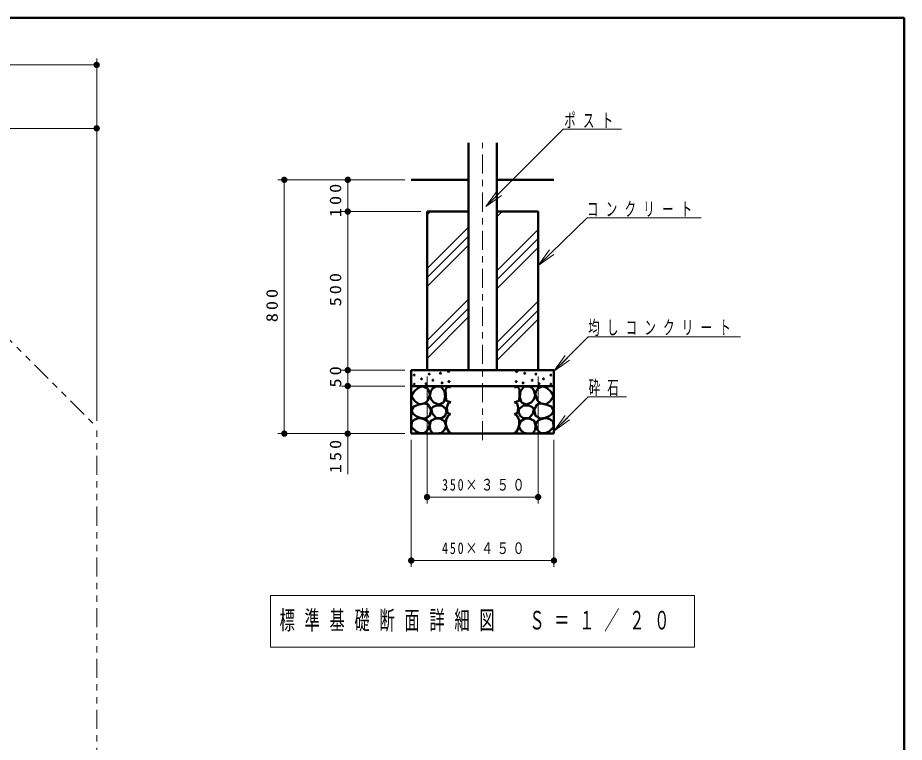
# Model space of a CAD drawing. Units: millimetres on the paper, with parts at other scales. Extents: x -385 to 0, y -594 to 267.
# Drawn here: x -139.7 to 0, y -441.2 to -327 of the extents above; entities that cross this region are included whole.
import ezdxf

# ---------------------------------------------------------------- set-up
doc = ezdxf.new("R2010")
doc.units = ezdxf.units.MM
doc.linetypes.add('USER2', pattern=[6, 3, -1, 1, -1])
doc.linetypes.add('USER3', pattern=[8, 3, -1, 1, -1, 1, -1])
doc.layers.add('LY_1', color=140, linetype='Continuous', lineweight=50)
doc.styles.add('ＭＳ ゴシック', font='')
doc.styles.get('ＭＳ ゴシック').set_extended_font_data('MS Gothic')

# ---------------------------------------------------------------- blocks, each defined once
blk = doc.blocks.new('filled_dot')
at = {"color": 0, "linetype": 'Continuous', "lineweight": -2, "const_width": 1.25}
blk.add_lwpolyline([(-0.625, 0, 1), (0.625, 0, 1)], format="xyb", close=True, dxfattribs=at)

msp = doc.modelspace()

# ---------------------------------------------------------------- linework, layer by layer
at = {"layer": 'LY_1', "color": 7}
for p, q in [((0, -327), (-385, -327)), ((0, -594), (0, -327))]:
    msp.add_line(p, q, dxfattribs=at)
at = {"layer": 'LY_1', "color": 7, "lineweight": 13}
for p, q in [((-127.286, -390.499), (-127.286, -333.434)), ((-354.538, -334.434), (-127.286, -334.434)), ((-127.286, -390.499), (-127.286, -343.434)), ((-203.766, -344.434), (-127.286, -344.434)), ((-65.95, -356.766), (-53.738, -344.555)), ((-53.738, -344.555), (-44.589, -344.555)), ((-88.713, -352.54), (-98.713, -352.54)), ((-97.713, -392.54), (-97.713, -352.54)), ((-78.713, -352.54), (-88.713, -352.54)), ((-87.713, -357.54), (-87.713, -352.54)), ((-65.95, -356.766), (-64.182, -354.292)), ((-65.95, -356.766), (-63.828, -354.645)), ((-63.475, -354.999), (-65.95, -356.766)), ((-76.213, -357.54), (-88.713, -357.54)), ((-87.713, -382.54), (-87.713, -357.54)), ((-75.213, -358.056), (-74.697, -357.54)), ((-64.235, -358.392), (-63.384, -357.54)), ((-57.713, -366.027), (-49.988, -358.53)), ((-49.988, -358.53), (-31.988, -358.53)), ((-75.213, -366.541), (-68.69, -360.018)), ((-64.235, -366.877), (-57.713, -360.355)), ((-75.213, -367.955), (-68.69, -361.433)), ((-64.235, -368.291), (-57.713, -361.769)), ((-75.213, -369.369), (-68.69, -362.847)), ((-64.235, -369.705), (-57.713, -363.183)), ((-57.713, -366.027), (-55.908, -363.579)), ((-57.713, -366.027), (-55.56, -363.938)), ((-55.212, -364.296), (-57.713, -366.027)), ((-75.213, -377.855), (-68.69, -371.332)), ((-64.235, -378.191), (-57.713, -371.668)), ((-75.213, -379.269), (-68.69, -372.746)), ((-75.213, -380.683), (-68.69, -374.16)), ((-64.235, -379.605), (-57.713, -373.082)), ((-64.235, -381.019), (-57.713, -374.497)), ((-55.213, -382.721), (-49.804, -377.311)), ((-49.804, -377.311), (-25.804, -377.311)), ((-55.213, -382.721), (-53.445, -380.246)), ((-55.213, -382.721), (-53.092, -380.599)), ((-52.738, -380.953), (-55.213, -382.721)), ((-78.713, -382.54), (-88.713, -382.54)), ((-87.713, -385.04), (-87.713, -382.54)), ((-75.213, -383.54), (-75.213, -403.54)), ((-57.713, -383.54), (-57.713, -403.54)), ((-78.713, -385.04), (-88.713, -385.04)), ((-87.713, -398.91), (-87.713, -385.04)), ((-55.213, -392.157), (-49.804, -386.748)), ((-49.804, -386.748), (-43.76, -386.748)), ((-55.213, -392.157), (-53.445, -389.682)), ((-55.213, -392.157), (-53.092, -390.035)), ((-52.738, -390.389), (-55.213, -392.157)), ((-88.713, -392.54), (-98.713, -392.54)), ((-78.713, -392.54), (-88.713, -392.54)), ((-77.713, -393.54), (-77.713, -413.54)), ((-55.213, -393.54), (-55.213, -413.54)), ((-57.713, -402.54), (-75.213, -402.54)), ((-55.213, -412.54), (-77.713, -412.54)), ((-99.863, -418.051), (-99.863, -426.184)), ((-33.063, -418.051), (-99.863, -418.051)), ((-33.063, -426.184), (-33.063, -418.051)), ((-99.863, -426.184), (-33.063, -426.184))]:
    msp.add_line(p, q, dxfattribs=at)
at = {"layer": 'LY_1'}
for p, q in [((-68.69, -382.54), (-68.69, -346.733)), ((-64.235, -382.54), (-64.235, -346.733)), ((-68.69, -352.54), (-77.713, -352.54)), ((-55.213, -352.54), (-64.235, -352.54)), ((-68.69, -357.54), (-75.213, -357.54)), ((-75.213, -357.54), (-75.213, -382.54)), ((-57.713, -357.54), (-64.235, -357.54)), ((-57.713, -357.54), (-57.713, -382.54)), ((-55.213, -382.54), (-77.713, -382.54)), ((-77.713, -382.54), (-77.713, -392.54)), ((-55.213, -382.54), (-55.213, -392.54)), ((-55.213, -385.04), (-77.713, -385.04)), ((-55.213, -392.54), (-77.713, -392.54))]:
    msp.add_line(p, q, dxfattribs=at)
at = {"layer": 'LY_1', "color": 7, "linetype": 'USER2', "lineweight": 13}
msp.add_line((-66.463, -393.563), (-66.463, -346.733), dxfattribs=at)
at = {"layer": 'LY_1', "color": 7, "linetype": 'USER3', "lineweight": 13}
for p in [(-148.374, -370.411), (-127.286, -463.046)]:
    msp.add_line(p, (-127.286, -391.499), dxfattribs=at)
at = {"layer": 'LY_1'}
for points in [[(-76.467, -387.9), (-77.137, -387.447), (-77.662, -386.632), (-77.246, -385.908), (-76.648, -385.401), (-75.96, -385.075), (-75.145, -385.419), (-74.876, -385.88), (-74.801, -386.415), (-75.109, -387.338), (-75.634, -387.773)], [(-73.368, -387.958), (-74.145, -387.613), (-74.564, -387.16), (-74.77, -386.599), (-74.619, -385.844), (-74.309, -385.387), (-73.864, -385.089), (-73.023, -385.132), (-72.441, -385.823), (-72.355, -386.793), (-72.613, -387.613)], [(-59.557, -387.958), (-58.781, -387.613), (-58.362, -387.16), (-58.155, -386.599), (-58.306, -385.844), (-58.616, -385.387), (-59.061, -385.089), (-59.902, -385.132), (-60.485, -385.823), (-60.571, -386.793), (-60.312, -387.613)], [(-56.458, -387.9), (-55.788, -387.447), (-55.263, -386.632), (-55.68, -385.908), (-56.277, -385.401), (-56.966, -385.075), (-57.78, -385.419), (-58.05, -385.88), (-58.125, -386.415), (-57.817, -387.338), (-57.292, -387.773)], [(-76.322, -390.037), (-76.956, -389.765), (-77.427, -389.405), (-77.662, -388.932), (-77.318, -388.244), (-76.449, -387.954), (-75.715, -387.819), (-75.073, -387.918), (-74.584, -388.769), (-74.801, -389.729), (-75.58, -390.182)], [(-73.735, -390.115), (-74.382, -389.403), (-74.555, -388.648), (-74.235, -388.293), (-73.713, -388.087), (-72.894, -388.087), (-72.247, -388.648), (-72.139, -389.144), (-72.419, -389.77), (-72.808, -390.072)], [(-59.191, -390.115), (-58.544, -389.403), (-58.371, -388.648), (-58.69, -388.293), (-59.212, -388.087), (-60.032, -388.087), (-60.679, -388.648), (-60.787, -389.144), (-60.506, -389.77), (-60.118, -390.072)], [(-56.603, -390.037), (-55.969, -389.765), (-55.498, -389.405), (-55.263, -388.932), (-55.607, -388.244), (-56.477, -387.954), (-57.211, -387.819), (-57.853, -387.918), (-58.342, -388.769), (-58.125, -389.729), (-57.346, -390.182)], [(-76.34, -392.481), (-76.956, -392.228), (-77.662, -391.522), (-77.59, -390.67), (-77.148, -390.29), (-76.558, -390.127), (-76.042, -390.142), (-75.544, -390.308), (-75.06, -390.648), (-74.801, -391.105), (-75.181, -392.029), (-75.652, -392.463)], [(-74.792, -391.193), (-74.619, -390.503), (-73.972, -390.223), (-73.174, -390.18), (-72.484, -390.568), (-72.182, -391.366), (-72.441, -391.927), (-72.959, -392.401), (-73.778, -392.509), (-74.361, -392.466), (-74.732, -391.935)], [(-58.134, -391.193), (-58.306, -390.503), (-58.953, -390.223), (-59.751, -390.18), (-60.442, -390.568), (-60.744, -391.366), (-60.485, -391.927), (-59.967, -392.401), (-59.148, -392.509), (-58.565, -392.466), (-58.194, -391.935)], [(-56.585, -392.481), (-55.969, -392.228), (-55.263, -391.522), (-55.336, -390.67), (-55.777, -390.29), (-56.368, -390.127), (-56.884, -390.142), (-57.382, -390.308), (-57.866, -390.648), (-58.125, -391.105), (-57.744, -392.029), (-57.273, -392.463)]]:
    msp.add_lwpolyline(points, close=True, dxfattribs=at)
for points in [[(-71.499, -385.256), (-71.97, -385.093), (-72.296, -385.6), (-72.26, -386.415), (-72.223, -387.356), (-71.481, -387.574)], [(-61.427, -385.256), (-60.956, -385.093), (-60.63, -385.6), (-60.666, -386.415), (-60.702, -387.356), (-61.445, -387.574)], [(-71.499, -387.592), (-71.897, -387.773), (-72.079, -388.425), (-71.97, -389.24), (-71.517, -389.457)], [(-61.427, -387.592), (-61.028, -387.773), (-60.847, -388.425), (-60.956, -389.24), (-61.409, -389.457)], [(-71.499, -389.457), (-71.861, -389.674), (-72.205, -390.363), (-72.242, -391.087), (-72.06, -391.811), (-71.807, -392.21), (-71.463, -392.445)], [(-61.427, -389.457), (-61.064, -389.674), (-60.72, -390.363), (-60.684, -391.087), (-60.865, -391.811), (-61.119, -392.21), (-61.463, -392.445)]]:
    msp.add_lwpolyline(points, dxfattribs=at)
for centre in [(-71.834, -382.767), (-61.092, -382.767), (-77.229, -383.309), (-76.067, -383.928), (-74.88, -383.154), (-74.286, -384.135), (-73.099, -383.025), (-59.827, -383.025), (-58.64, -384.135), (-58.046, -383.154), (-56.859, -383.928), (-55.697, -383.309), (-77.229, -384.754), (-75.37, -384.677), (-72.841, -384.548), (-71.757, -384.341), (-61.169, -384.341), (-60.085, -384.548), (-57.555, -384.677), (-55.697, -384.754)]:
    msp.add_circle(centre, 0.0774, dxfattribs=at)

# ---------------------------------------------------------------- block references
at = {"layer": 'LY_1', "color": 7, "lineweight": 13, "xscale": 0.4, "yscale": 0.4}
for p, rotation in [((-127.286, -334.434), 180), ((-127.286, -344.434), 180), ((-97.713, -352.54), 270), ((-87.713, -352.54), 270), ((-87.713, -357.54), 90), ((-87.713, -357.54), 270), ((-87.713, -382.54), 90), ((-87.713, -382.54), 270), ((-87.713, -385.04), 90), ((-87.713, -385.04), 270), ((-97.713, -392.54), 90), ((-87.713, -392.54), 90), ((-57.713, -402.54), 180), ((-55.213, -412.54), 180)]:
    msp.add_blockref('filled_dot', p, dxfattribs=dict(at, rotation=rotation))
for p in [(-75.213, -402.54), (-77.713, -412.54)]:
    msp.add_blockref('filled_dot', p, dxfattribs=at)

# ---------------------------------------------------------------- texts
at = {"layer": 'LY_1', "color": 7, "style": 'ＭＳ ゴシック'}
for s, insert, char_height, attachment_point in [('\\T1.64;\\W0.6;ポスト', (-53.589, -344.405), 2.199, 7), ('\\T1.64;\\W0.6;コンクリート', (-49.988, -358.38), 2.199, 7), ('\\T1.64;\\W0.6;均しコンクリート', (-49.804, -377.161), 2.199, 7), ('\\T1.64;\\W0.6;砕石', (-49.76, -386.598), 2.199, 7), ('\\T1.32;\\W0.75;350×３５０', (-66.055, -401.54), 1.833, 8), ('\\T1.32;\\W0.75;450×４５０', (-66.055, -411.54), 1.833, 8), ('\\T1.64;\\W0.6;標準基礎断面詳細図\u3000Ｓ＝１／２０', (-98.463, -422.117), 2.933, 4)]:
    msp.add_mtext(s, dxfattribs=dict(at, insert=insert, char_height=char_height, attachment_point=attachment_point))
at = {"layer": 'LY_1', "color": 7, "char_height": 1.833, "attachment_point": 8, "rotation": 90, "style": 'ＭＳ ゴシック'}
for s, insert in [('\\T1.33;\\W1.15;100', (-88.713, -355.557)), ('\\T1.33;\\W1.15;500', (-88.713, -369.623)), ('\\T1.33;\\W1.15;800', (-98.713, -372.123)), ('\\T1.34;\\W1.15;50', (-88.713, -383.362)), ('\\T1.33;\\W1.15;150', (-88.713, -395.91))]:
    msp.add_mtext(s, dxfattribs=dict(at, insert=insert))

doc.saveas('drawing.dxf')
